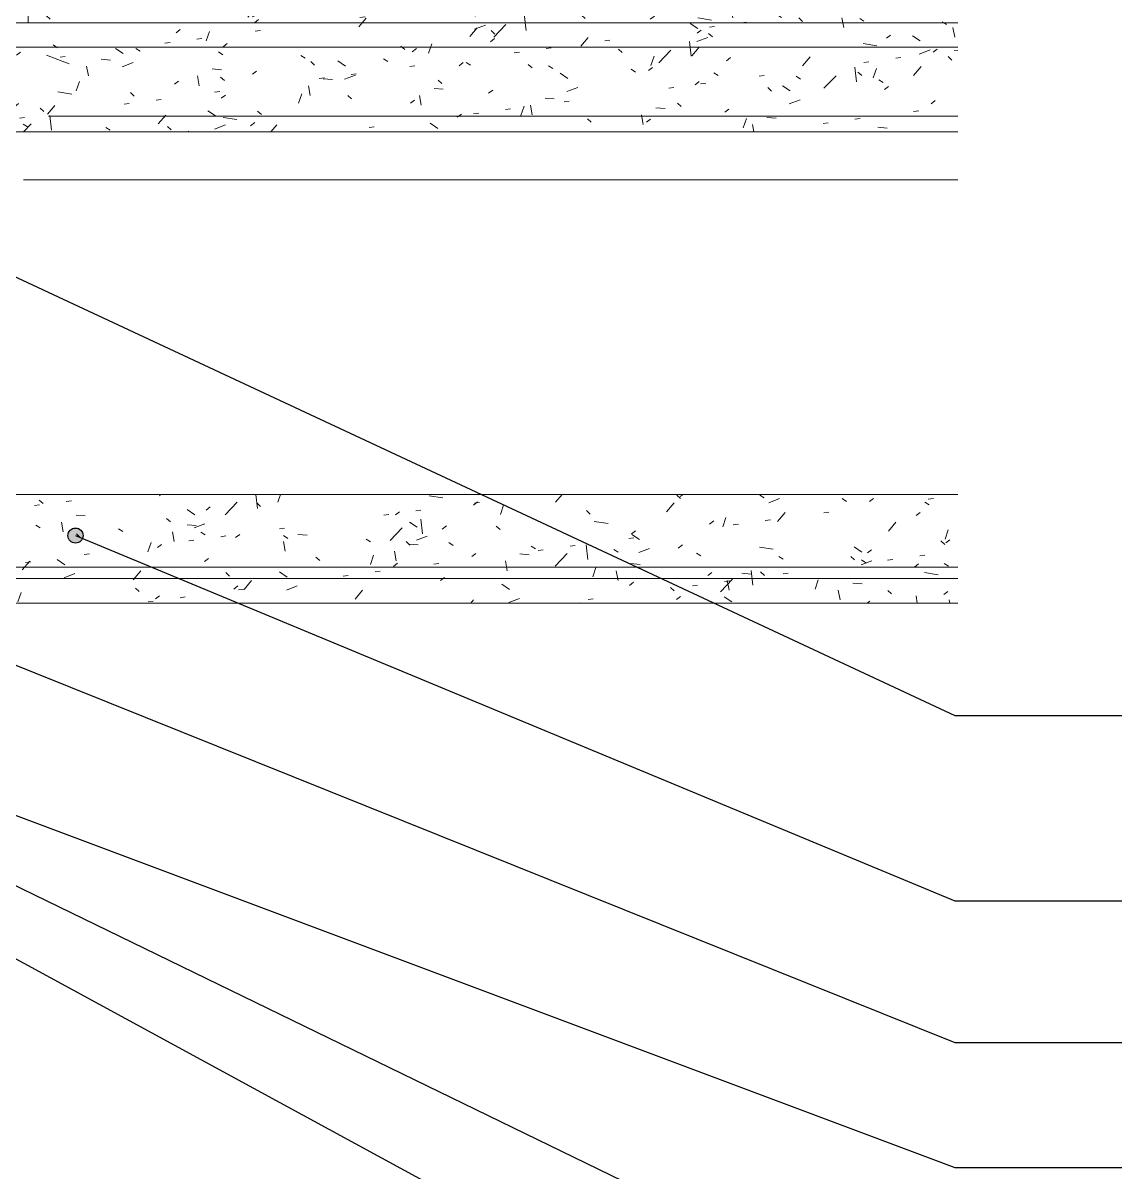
# Model space of a CAD drawing. Header units: inches. Extents: x 16427 to 16619, y -152 to -15.
# Drawn here: x 16565.57 to 16588.3, y -69.91 to -46.13 of the extents above; entities that cross this region are included whole.
import ezdxf

# ---------------------------------------------------------------- set-up
doc = ezdxf.new("R2010")
doc.units = ezdxf.units.IN
doc.header["$MEASUREMENT"] = 0
for name, color, linetype, lineweight in [('A-ANNO-IDEN', 131, 'Continuous', 30), ('A-WALL', 113, 'Continuous', 18), ('A-WALL-PATT', 111, 'Continuous', 18)]:
    doc.layers.add(name, color=color, linetype=linetype, lineweight=lineweight)
pattern_1 = [(50, (2079.869, -114.959), (2.29529108, -0.20022947), [0.24, -2.64]), (355, (2079.869, -114.959), (-0.44391855, 2.40684884), [0.192, -2.112]), (100.451, (2080.061, -114.976), (1.85147686, 2.206452), [0.204, -2.244]), (46.184, (2079.869, -114.319), (3.41498314, -0.5298822), [0.36, -3.96]), (96.636, (2080.154, -114.363), (2.9907744, 3.1175039), [0.306, -3.365]), (351.184, (2079.869, -114.319), (2.9911175, 3.1174062), [0.288, -3.168]), (21, (2080.189, -114.479), (1.91043364, -1.28790384), [0.24, -2.64]), (326, (2080.189, -114.479), (0.77860356, 2.3202934), [0.192, -2.112]), (71.451, (2080.349, -114.586), (2.6890473, 1.0321926), [0.204, -2.244]), (37.5, (2079.869, -114.959), (0.038893785, 1.064692103), [0.106, -1.981, 0.106, -2.038, -2.12]), (37.5, (2079.869, -114.959), (0.038893785, 1.064692103), [-4.23, 0.106, -2.014]), (7.5, (2079.869, -114.959), (0.84152303, 1.26163425), [0.106, -1.117, 0.106, -1.933, -0.808]), (7.5, (2079.869, -114.959), (0.84152303, 1.26163425), [-3.261, 0.106, -0.702]), (327.5, (2079.156, -114.959), (1.707841713, -0.07187965), [0.106, -0.694, 0.106, -2.39, -3.312]), (327.5, (2079.156, -114.959), (1.707841713, -0.07187965), [-3.296, 0.106, -3.206]), (317.5, (2078.836, -114.959), (1.86586297, 0.32069512), [0.106, -0.934, 0.106, -1.552, -2.352]), (317.5, (2078.836, -114.959), (1.86586297, 0.32069512), [-2.698, 0.106, -2.246])]

# ---------------------------------------------------------------- blocks, each defined once
blk = doc.blocks.new('Generic Models 274 - Generic Models 1-1963610-DETAIL - HOLLOWCORE SLAB - RC WAL CONNECTION SIDE')
at = {"layer": 'A-WALL-PATT', "lineweight": 9}
h = blk.add_hatch(dxfattribs=at)
h.set_pattern_fill('FP_6', color=8, style=0, pattern_type=2)
h.set_pattern_definition(pattern_1)
h.paths.add_polyline_path([(16532.015, -46.125), (16550.747, -46.125), (16550.747, -45.196), (16532.817, -45.196), (16532.817, -45.071), (16550.747, -45.071), (16550.747, -43.125), (16531.518, -43.125), (16531.518, -46.125), (16531.967, -46.125)], flags=0)
at = {"layer": 'A-WALL', "lineweight": 9}
for p, q in [((16531.518, -43.125), (16550.747, -43.125)), ((16531.518, -46.125), (16531.518, -43.125)), ((16531.518, -43.125), (16531.518, -46.125)), ((16550.747, -43.125), (16531.518, -43.125)), ((16550.747, -46.125), (16531.518, -46.125)), ((16531.518, -46.125), (16550.747, -46.125))]:
    blk.add_line(p, q, dxfattribs=at)
blk = doc.blocks.new('Dowel19 - Dowel-1964209-DETAIL - HOLLOWCORE SLAB - RC WAL CONNECTION SIDE')
at = {"layer": 'A-WALL-PATT', "lineweight": 9}
h = blk.add_hatch(dxfattribs=at)
h.set_pattern_fill('FP_6', color=8, style=0, pattern_type=2)
h.set_pattern_definition(pattern_1)
h.paths.add_polyline_path([(16526.018, -58.125), (16550.747, -58.125), (16550.747, -55.875), (16526.018, -55.875), (16526.018, -56.818)], flags=0)
h.paths.add_polyline_path([(16526.018, -48.375), (16550.747, -48.375), (16550.747, -46.125), (16526.018, -46.125), (16526.018, -47.44)], flags=0)
at = {"layer": 'A-WALL', "lineweight": 9}
for p, q in [((16550.747, -46.125), (16526.018, -46.125)), ((16550.747, -46.125), (16526.018, -46.125)), ((16550.747, -46.625), (16526.018, -46.625)), ((16550.747, -48.052), (16531.938, -48.052)), ((16526.018, -48.375), (16550.747, -48.375)), ((16550.747, -49.369), (16531.42, -49.369)), ((16550.747, -55.875), (16526.018, -55.875)), ((16550.747, -57.377), (16528.269, -57.377)), ((16550.747, -57.377), (16528.269, -57.377)), ((16550.747, -57.613), (16528.176, -57.613)), ((16526.018, -58.125), (16550.747, -58.125)), ((16550.747, -58.125), (16528.748, -58.125))]:
    blk.add_line(p, q, dxfattribs=at)
blk = doc.blocks.new('Dowel20 - Dowel-1978064-DETAIL - HOLLOWCORE SLAB - RC WAL CONNECTION SIDE')
at = {"layer": 'A-WALL', "lineweight": 9}
blk.add_line((16532.364, -46.971), (16531.899, -46.788), dxfattribs=at)

msp = doc.modelspace()

# ---------------------------------------------------------------- hatches: boundary and pattern name
at = {"layer": 'A-ANNO-IDEN'}
h = msp.add_hatch(color=256, dxfattribs=at)
edge = h.paths.add_edge_path(flags=0)
edge.add_arc((16566.658, -56.727), 0.156, 0, 360)

# ---------------------------------------------------------------- linework, layer by layer
for p, q in [((16564.595, -50.996), (16584.847, -60.447)), ((16566.658, -56.727), (16584.847, -64.283)), ((16562.695, -58.312), (16584.847, -67.209)), ((16584.847, -60.447), (16588.304, -60.447)), ((16559.198, -60.946), (16584.92, -73.444)), ((16561.401, -61.003), (16584.847, -69.799)), ((16560.134, -62.601), (16584.847, -76.047)), ((16584.847, -64.283), (16588.304, -64.283)), ((16584.847, -67.209), (16588.304, -67.209)), ((16584.847, -69.799), (16588.304, -69.799))]:
    msp.add_line(p, q, dxfattribs=at)
msp.add_circle((16566.658, -56.727), 0.156, dxfattribs=at)

# ---------------------------------------------------------------- block references
at = {"layer": 'A-WALL', "lineweight": 9}
for name in ['Generic Models 274 - Generic Models 1-1963610-DETAIL - HOLLOWCORE SLAB - RC WAL CONNECTION SIDE', 'Dowel19 - Dowel-1964209-DETAIL - HOLLOWCORE SLAB - RC WAL CONNECTION SIDE', 'Dowel20 - Dowel-1978064-DETAIL - HOLLOWCORE SLAB - RC WAL CONNECTION SIDE']:
    msp.add_blockref(name, (34.161, 0), dxfattribs=at)

doc.saveas('drawing.dxf')
